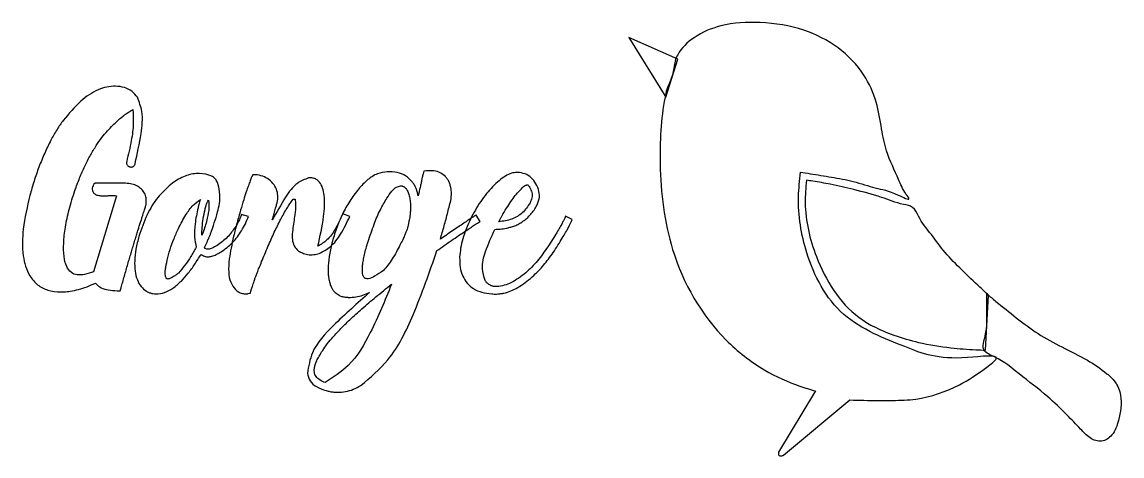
# Model space of a CAD drawing. Extents: x 1.6 to 82.8, y 5.8 to 26.
# Drawn here: x 31.8 to 82.8, y 5.8 to 26 of the extents above; entities that cross this region are included whole.
import ezdxf

# ---------------------------------------------------------------- set-up
doc = ezdxf.new("R2010")
doc.units = 0
doc.layers.get('0').update_dxf_attribs({"linetype": 'CONTINUOUS'})

msp = doc.modelspace()

# ---------------------------------------------------------------- linework, layer by layer
at = {"color": 7}
for points in [[(62.193197, 24.21778), (59.92382, 25.230507), (61.634171, 22.453538), (62.193197, 24.21778)], [(67.889611, 18.967731)], [(68.163439, 18.59541)], [(37.305908, 18.174532)], [(49.328654, 18.337438)], [(55.340064, 17.550334)], [(40.250505, 17.238235)], [(57.294111, 16.776868)], [(39.015672, 14.280075)], [(76.540138, 13.315774)]]:
    msp.add_lwpolyline(points, close=True, dxfattribs=at)
for points in [[(50.522798, 19.029451), (50.400656, 19.015888), (50.37353, 18.893746), (50.359967, 18.846276)], [(54.756555, 18.961636), (54.729429, 18.961636)], [(36.559568, 18.459505), (35.148266, 18.459505), (35.080451, 18.39169)], [(42.584542, 18.853057), (42.462399, 18.853057), (42.408072, 18.744478)], [(36.13889, 17.876071), (35.080451, 14.34789)], [(35.460365, 17.876071), (35.691086, 17.876071)], [(49.328654, 18.337438), (49.342217, 18.337438)], [(49.606845, 18.174532), (49.640753, 18.12028)], [(37.522991, 17.482519), (37.522991, 17.523208)], [(44.334994, 17.713165), (44.43001, 17.713165)], [(51.676253, 17.740366), (51.676253, 17.753929)], [(42.272367, 16.912573), (41.933142, 17.007589), (41.933142, 17.007589)], [(46.967566, 16.912573), (46.641829, 17.034715), (46.641829, 17.034715)], [(53.019666, 16.681927), (52.829633, 16.980463), (52.829633, 16.980463)], [(57.294111, 16.776868), (56.982012, 16.926136)], [(49.69508, 16.586911), (49.667954, 16.437643)], [(40.481226, 16.057653), (40.494789, 16.057653)], [(40.060548, 15.148482), (40.067329, 15.141701)], [(38.513616, 14.008665), (38.472851, 14.022228)], [(36.166016, 13.465845), (36.315284, 13.465845), (36.355973, 13.60155)], [(42.258804, 13.33014), (42.35382, 13.343703), (42.380946, 13.452282)], [(54.118794, 13.357341), (54.200247, 13.370904)], [(76.481111, 10.70265), (76.612476, 13.258121)], [(45.827674, 9.204962), (45.827674, 9.191399), (45.827674, 9.191399)], [(68.582461, 8.804944), (66.869723, 5.964751)], [(67.104459, 5.816387), (70.182425, 8.386398)]]:
    msp.add_lwpolyline(points, dxfattribs=at)
for points, knots in [([(67.889611, 18.967731), (68.039085, 18.945905), (68.520206, 18.875651), (69.342776, 18.738108), (70.338371, 18.564356), (71.438342, 18.195788), (72.055269, 18.111503), (73.065315, 17.595809), (72.640283, 18.137245), (72.392062, 18.797534), (71.86802, 19.826596), (71.63665, 21.04682), (71.450363, 22.272035), (70.842071, 23.629169), (69.677813, 24.833796), (67.993846, 25.699957), (66.098425, 25.983029), (64.324959, 25.898983), (62.985933, 25.330484), (62.284676, 24.673873), (62.055297, 24.133217), (62.01663, 23.810903), (61.958502, 23.476113), (61.82515, 23.151041), (61.672782, 22.817839), (61.417515, 21.555693), (61.281339, 19.050746), (61.748306, 15.032933), (63.674418, 11.643683), (66.053589, 9.790907), (67.527426, 9.119961), (68.34265, 8.876548), (68.582461, 8.804944)], [0, 0, 0, 0, 0.453461, 1.459588, 2.487951, 3.545796, 4.670589, 5.194143, 5.429563, 6.20721, 7.644034, 8.691989, 9.954316, 11.344469, 13.079783, 14.874898, 16.924307, 18.769061, 20.122096, 21.221, 21.535043, 21.863058, 22.190778, 22.55096, 22.91291, 23.286571, 26.396633, 30.408851, 35.295558, 37.564179, 39.365573, 40.116329, 40.116329, 40.116329, 40.116329]), ([(37.115876, 22.449053), (37.03205, 22.549746), (36.866313, 22.748831), (36.501007, 22.924766), (35.963889, 23.000949), (35.225632, 22.833016), (34.391686, 22.250663), (33.927393, 21.689292), (33.669148, 21.377051)], [0, 0, 0, 0, 0.38919, 0.769486, 1.182927, 2.000268, 2.967545, 4.179856, 4.179856, 4.179856, 4.179856]), ([(37.007372, 19.368676), (37.106318, 19.830103), (37.276663, 20.624497), (37.398015, 21.691968), (37.19651, 22.232682), (37.115876, 22.449053)], [0, 0, 0, 0, 1.423812, 2.451241, 3.136644, 3.136644, 3.136644, 3.136644]), ([(35.080451, 14.34789), (34.941815, 14.296797), (34.695285, 14.205941), (34.332358, 14.177452), (34.008472, 14.294564), (33.786075, 14.61704), (33.684079, 15.095884), (33.677542, 15.713435), (33.759756, 16.446803), (33.938996, 17.265936), (34.172379, 18.027459), (34.42141, 18.699017), (34.660711, 19.245474), (34.919164, 19.74535), (35.185056, 20.190411), (35.447509, 20.57367), (35.709796, 20.885737), (35.957458, 21.138811), (36.175613, 21.350798), (36.373271, 21.521674), (36.555965, 21.660172), (36.72736, 21.779177), (36.843075, 21.846628), (36.898793, 21.879107)], [0, 0, 0, 0, 0.442084, 0.786134, 1.07115, 1.431098, 1.90122, 2.52648, 3.276258, 4.111056, 5.03827, 5.663501, 6.258958, 6.826765, 7.35051, 7.813528, 8.218654, 8.571586, 8.875497, 9.13102, 9.354801, 9.563064, 9.756478, 9.756478, 9.756478, 9.756478]), ([(36.898793, 21.879107), (36.912794, 21.668889), (36.944793, 21.188437), (36.827188, 20.377239), (36.689794, 19.788979), (36.61382, 19.463692)], [0, 0, 0, 0, 0.630659, 1.441375, 2.444196, 2.444196, 2.444196, 2.444196]), ([(33.669148, 21.377051), (33.570225, 21.240074), (33.357561, 20.945604), (33.075683, 20.433267), (32.796657, 19.848405), (32.536496, 19.214052), (32.305371, 18.557815), (32.183185, 18.112061), (32.122216, 17.889634)], [0, 0, 0, 0, 0.506488, 1.088838, 1.750734, 2.450198, 3.144707, 3.836414, 3.836414, 3.836414, 3.836414]), ([(36.61382, 19.463692), (36.609337, 19.446233), (36.600657, 19.412433), (36.608201, 19.359459), (36.63278, 19.313133), (36.666263, 19.273344), (36.705311, 19.241145), (36.752512, 19.214597), (36.809006, 19.207341), (36.867952, 19.213297), (36.920076, 19.237659), (36.962962, 19.27259), (36.994739, 19.317169), (37.003138, 19.351415), (37.007372, 19.368676)], [0, 0, 0, 0, 0.053666, 0.103893, 0.156142, 0.209121, 0.258944, 0.307521, 0.369354, 0.42631, 0.483347, 0.53903, 0.591091, 0.644003, 0.644003, 0.644003, 0.644003]), ([(40.834014, 18.486706), (40.804078, 18.542324), (40.745591, 18.650985), (40.601266, 18.774526), (40.30212, 18.893924), (39.831577, 18.939947), (39.208093, 18.785665), (38.852119, 18.537289), (38.662884, 18.405253)], [0, 0, 0, 0, 0.188268, 0.367827, 0.555531, 1.147288, 1.752852, 2.440115, 2.440115, 2.440115, 2.440115]), ([(48.704456, 18.988762), (48.551144, 18.967187), (48.224768, 18.921258), (47.76956, 18.616132), (47.349204, 18.174686), (46.958102, 17.628208), (46.61427, 17.013904), (46.341731, 16.358625), (46.137069, 15.699686), (45.998578, 15.065811), (45.97478, 14.653841), (45.963379, 14.456469)], [0, 0, 0, 0, 0.459398, 0.977984, 1.600077, 2.28727, 2.986921, 3.708273, 4.411661, 5.055677, 5.647998, 5.647998, 5.647998, 5.647998]), ([(49.857911, 18.527395), (49.764847, 18.62493), (49.575516, 18.823355), (49.159304, 18.978549), (48.862697, 18.985209), (48.704456, 18.988762)], [0, 0, 0, 0, 0.400316, 0.814407, 1.287979, 1.287979, 1.287979, 1.287979]), ([(51.404843, 18.771604), (51.329602, 18.835617), (51.175813, 18.966457), (50.859223, 19.050522), (50.639943, 19.036788), (50.522798, 19.029451)], [0, 0, 0, 0, 0.293424, 0.599741, 0.951076, 0.951076, 0.951076, 0.951076]), ([(54.729429, 18.961636), (54.643206, 18.952017), (54.455373, 18.931062), (54.175423, 18.785838), (53.885956, 18.57166), (53.592401, 18.2956), (53.306806, 17.972824), (53.038467, 17.60989), (52.78987, 17.212183), (52.566111, 16.783162), (52.370706, 16.33527), (52.214377, 15.88534), (52.106535, 15.449114), (52.081677, 15.16362), (52.06973, 15.026416)], [0, 0, 0, 0, 0.258412, 0.562943, 0.929529, 1.339207, 1.768557, 2.221173, 2.691633, 3.174183, 3.67152, 4.156187, 4.602174, 5.014824, 5.014824, 5.014824, 5.014824]), ([(55.611474, 18.432379), (55.544188, 18.532286), (55.414017, 18.725563), (55.105259, 18.9173), (54.875044, 18.946571), (54.756555, 18.961636)], [0, 0, 0, 0, 0.358632, 0.6938, 1.049254, 1.049254, 1.049254, 1.049254]), ([(70.182425, 8.386398), (70.400632, 8.381351), (71.063605, 8.366017), (72.085586, 8.362986), (73.594004, 8.38906), (75.178997, 8.975513), (76.193073, 9.641846), (77.4092, 10.572826), (74.538395, 10.135664), (72.846409, 10.828399), (69.565821, 12.104456), (68.100556, 14.968489), (67.717336, 17.337127), (67.849647, 18.589464), (67.889611, 18.967731)], [0, 0, 0, 0, 0.654882, 1.989716, 3.062101, 5.196338, 6.702456, 7.293078, 8.628873, 11.578532, 14.77916, 18.122855, 20.753776, 21.892346, 21.892346, 21.892346, 21.892346]), ([(35.080451, 18.39169), (35.060322, 18.356594), (35.021952, 18.289695), (35.005944, 18.172642), (35.028418, 18.101792), (35.039762, 18.066028)], [0, 0, 0, 0, 0.120732, 0.230135, 0.341656, 0.341656, 0.341656, 0.341656]), ([(37.305908, 18.174532), (37.242522, 18.227245), (37.110472, 18.337061), (36.849181, 18.429981), (36.660189, 18.449248), (36.559568, 18.459505)], [0, 0, 0, 0, 0.245814, 0.512098, 0.815288, 0.815288, 0.815288, 0.815288]), ([(38.662884, 18.405253), (38.451012, 18.210116), (38.006657, 17.800856), (37.516131, 16.962099), (37.299029, 16.327013), (37.183766, 15.989839)], [0, 0, 0, 0, 0.860404, 1.804516, 2.873049, 2.873049, 2.873049, 2.873049]), ([(40.508352, 16.111981), (40.625238, 16.444766), (40.829995, 17.027729), (40.998077, 17.846532), (40.882645, 18.296948), (40.834014, 18.486706)], [0, 0, 0, 0, 1.062817, 1.86181, 2.443476, 2.443476, 2.443476, 2.443476]), ([(42.408072, 18.744478), (42.386852, 18.686977), (42.337648, 18.553646), (42.256878, 18.325003), (42.153197, 18.032661), (42.030743, 17.655911), (41.890007, 17.175796), (41.732424, 16.61381), (41.579706, 16.025694), (41.459777, 15.466884), (41.362193, 14.909034), (41.327828, 14.376058), (41.396316, 13.862915), (41.579189, 13.626764), (41.661732, 13.520172)], [0, 0, 0, 0, 0.183873, 0.426355, 0.72746, 1.114402, 1.614612, 2.228275, 2.865474, 3.436813, 3.943337, 4.560658, 5.045008, 5.443498, 5.443498, 5.443498, 5.443498]), ([(43.371571, 16.749742), (43.401363, 16.852719), (43.454235, 17.035472), (43.521642, 17.275418), (43.591661, 17.520756), (43.644846, 17.792436), (43.604629, 18.112297), (43.458164, 18.398024), (43.231106, 18.634674), (42.927695, 18.804902), (42.701258, 18.836678), (42.584542, 18.853057)], [0, 0, 0, 0, 0.321622, 0.570782, 0.747464, 1.087795, 1.393574, 1.695011, 2.03518, 2.365115, 2.716085, 2.716085, 2.716085, 2.716085]), ([(45.054208, 18.703789), (44.878896, 18.635088), (44.432391, 18.460112), (43.905397, 17.707099), (43.569363, 17.10446), (43.371571, 16.749742)], [0, 0, 0, 0, 0.555669, 1.41524, 2.645092, 2.645092, 2.645092, 2.645092]), ([(45.488449, 15.528472), (45.591359, 15.987494), (45.767091, 16.771338), (45.835193, 17.78159), (45.678626, 18.412511), (45.424783, 18.6458), (45.244978, 18.714963), (45.119542, 18.707616), (45.054208, 18.703789)], [0, 0, 0, 0, 1.406629, 2.402012, 3.050239, 3.23718, 3.416109, 3.61061, 3.61061, 3.61061, 3.61061]), ([(50.142884, 17.876071), (50.132806, 17.92659), (50.112829, 18.026725), (50.065654, 18.171284), (50.019612, 18.294616), (49.96146, 18.387988), (49.912369, 18.461033), (49.875849, 18.505537), (49.857911, 18.527395)], [0, 0, 0, 0, 0.154369, 0.305984, 0.456041, 0.547349, 0.635174, 0.719947, 0.719947, 0.719947, 0.719947]), ([(50.359967, 18.846276), (50.356637, 18.833979), (50.349052, 18.805969), (50.337988, 18.758402), (50.32539, 18.701367), (50.312076, 18.636787), (50.298458, 18.566691), (50.285069, 18.490874), (50.269218, 18.407526), (50.248641, 18.31481), (50.223765, 18.212957), (50.196744, 18.10431), (50.169663, 17.991221), (50.151883, 17.914768), (50.142884, 17.876071)], [0, 0, 0, 0, 0.038218, 0.08705, 0.146486, 0.213448, 0.284859, 0.360698, 0.444414, 0.539364, 0.645572, 0.758948, 0.875237, 0.994425, 0.994425, 0.994425, 0.994425]), ([(51.676253, 17.753929), (51.67666, 17.769255), (51.677648, 17.806485), (51.682379, 17.872092), (51.692013, 17.957929), (51.692352, 18.067685), (51.671553, 18.201613), (51.637684, 18.354161), (51.585467, 18.510646), (51.509022, 18.654711), (51.439148, 18.733113), (51.404843, 18.771604)], [0, 0, 0, 0, 0.045991, 0.11172, 0.197251, 0.305077, 0.439741, 0.602865, 0.773569, 0.933478, 1.087701, 1.087701, 1.087701, 1.087701]), ([(53.698116, 16.315501), (53.740856, 16.316085), (53.827432, 16.317268), (53.958716, 16.326934), (54.095823, 16.341582), (54.243659, 16.367731), (54.40644, 16.409858), (54.586346, 16.463509), (54.776705, 16.541324), (54.967331, 16.654596), (55.15535, 16.795805), (55.333992, 16.963641), (55.492723, 17.158029), (55.652681, 17.404473), (55.778267, 17.713248), (55.776624, 18.096137), (55.66785, 18.317598), (55.611474, 18.432379)], [0, 0, 0, 0, 0.128206, 0.259701, 0.394742, 0.541743, 0.709589, 0.898908, 1.104722, 1.324664, 1.562126, 1.809031, 2.058076, 2.312996, 2.689426, 3.042263, 3.421891, 3.421891, 3.421891, 3.421891]), ([(54.078105, 17.021152), (54.150313, 17.142479), (54.285834, 17.370187), (54.493219, 17.679018), (54.686809, 17.92953), (54.853397, 18.120724), (54.978186, 18.253963), (55.067863, 18.333026), (55.136448, 18.365993), (55.186077, 18.380664), (55.239268, 18.383955), (55.27135, 18.340077), (55.305423, 18.301925), (55.319586, 18.271057), (55.326501, 18.255985)], [0, 0, 0, 0, 0.423523, 0.794873, 1.115173, 1.372727, 1.555067, 1.663394, 1.728818, 1.780384, 1.821104, 1.876609, 1.928196, 1.977418, 1.977418, 1.977418, 1.977418]), ([(68.163439, 18.59541), (68.134404, 18.248326), (68.03388, 17.046678), (68.590221, 14.727949), (69.823744, 12.676374), (71.32957, 11.752008), (72.26268, 11.370676), (73.473606, 11.008427), (74.751062, 10.815438), (75.791027, 10.72265), (76.328167, 10.707082), (76.481111, 10.70265)], [0, 0, 0, 0, 1.041352, 3.605297, 7.051914, 7.803287, 8.874123, 10.06811, 11.58707, 12.740004, 13.19897, 13.19897, 13.19897, 13.19897]), ([(76.612476, 13.258121), (76.481669, 13.379083), (76.066308, 13.763182), (75.388698, 14.418181), (74.595034, 15.1983), (73.970094, 16.085098), (73.432966, 16.729662), (73.153254, 17.392023), (72.441033, 17.501578), (71.580717, 17.848201), (70.431052, 18.152217), (69.371213, 18.395486), (68.635015, 18.531577), (68.264687, 18.581705), (68.163439, 18.59541)], [0, 0, 0, 0, 0.534457, 1.697097, 2.828207, 3.868449, 4.923439, 5.405953, 5.849328, 6.926559, 8.259304, 9.381592, 10.196205, 10.502719, 10.502719, 10.502719, 10.502719]), ([(32.122216, 17.889634), (31.999471, 17.37278), (31.780733, 16.451724), (31.745629, 15.170571), (32.004093, 14.257378), (32.453203, 13.716754), (32.96523, 13.454864), (33.398663, 13.406728), (33.698441, 13.413728), (33.847924, 13.422225), (33.946176, 13.433252), (33.994886, 13.438719)], [0, 0, 0, 0, 1.590571, 2.834465, 3.811405, 4.358764, 4.894927, 5.493281, 5.645593, 5.795135, 5.942163, 5.942163, 5.942163, 5.942163]), ([(35.039762, 18.066028), (35.066534, 18.027542), (35.123147, 17.946157), (35.281104, 17.88467), (35.396313, 17.879144), (35.460365, 17.876071)], [0, 0, 0, 0, 0.138017, 0.291856, 0.484477, 0.484477, 0.484477, 0.484477]), ([(35.691086, 17.876071), (35.753832, 17.880702), (35.866178, 17.888992), (36.016219, 17.892188), (36.102248, 17.880885), (36.13889, 17.876071)], [0, 0, 0, 0, 0.188835, 0.338103, 0.448848, 0.448848, 0.448848, 0.448848]), ([(37.522991, 17.523208), (37.526152, 17.60793), (37.532167, 17.76917), (37.458278, 18.00204), (37.356633, 18.117108), (37.305908, 18.174532)], [0, 0, 0, 0, 0.253376, 0.482218, 0.710183, 0.710183, 0.710183, 0.710183]), ([(48.690893, 17.767492), (48.765067, 17.874448), (48.89298, 18.058893), (49.102073, 18.28174), (49.26228, 18.321122), (49.328654, 18.337438)], [0, 0, 0, 0, 0.393531, 0.678642, 0.880313, 0.880313, 0.880313, 0.880313]), ([(49.342217, 18.337438), (49.360217, 18.336258), (49.396614, 18.333871), (49.44982, 18.314421), (49.49878, 18.284288), (49.542314, 18.249031), (49.579635, 18.213253), (49.598154, 18.1869), (49.606845, 18.174532)], [0, 0, 0, 0, 0.053892, 0.108969, 0.167778, 0.225718, 0.276895, 0.322149, 0.322149, 0.322149, 0.322149]), ([(49.640753, 18.12028), (49.668444, 18.058501), (49.726818, 17.928269), (49.770747, 17.704569), (49.786192, 17.46449), (49.784194, 17.231611), (49.775324, 17.029762), (49.753141, 16.86982), (49.726975, 16.747791), (49.709182, 16.657264), (49.699109, 16.60701), (49.69508, 16.586911)], [0, 0, 0, 0, 0.202561, 0.427005, 0.678755, 0.923771, 1.125367, 1.284434, 1.407453, 1.499718, 1.561214, 1.561214, 1.561214, 1.561214]), ([(55.326501, 18.255985), (55.363169, 18.179481), (55.433992, 18.03172), (55.439389, 17.776206), (55.373811, 17.627077), (55.340064, 17.550334)], [0, 0, 0, 0, 0.252566, 0.487815, 0.73723, 0.73723, 0.73723, 0.73723]), ([(36.355973, 13.60155), (36.380549, 13.690278), (36.430419, 13.870323), (36.507366, 14.143984), (36.586308, 14.421658), (36.66515, 14.696333), (36.742057, 14.960931), (36.816276, 15.213518), (36.889121, 15.45703), (36.961443, 15.694531), (37.033377, 15.925634), (37.103012, 16.146943), (37.168541, 16.355025), (37.229598, 16.547685), (37.285388, 16.724507), (37.335247, 16.885049), (37.378779, 17.028927), (37.416948, 17.155496), (37.450803, 17.264081), (37.479725, 17.352955), (37.501904, 17.419188), (37.515454, 17.459906), (37.521484, 17.477997), (37.522991, 17.482519)], [0, 0, 0, 0, 0.276205, 0.560473, 0.852817, 1.142234, 1.417773, 1.67946, 1.932027, 2.180294, 2.42426, 2.658142, 2.876312, 3.078729, 3.264451, 3.432557, 3.583042, 3.715409, 3.829152, 3.924254, 3.995788, 4.038696, 4.052995, 4.052995, 4.052995, 4.052995]), ([(39.015672, 16.35619), (39.126681, 16.56889), (39.324141, 16.947233), (39.650754, 17.423529), (39.918475, 17.616674), (40.033422, 17.699602)], [0, 0, 0, 0, 0.721395, 1.283191, 1.705888, 1.705888, 1.705888, 1.705888]), ([(40.033422, 17.699602), (40.021016, 17.663531), (39.994329, 17.585936), (39.958868, 17.458966), (39.874863, 17.120667), (39.785838, 16.621002), (39.73115, 15.999127), (39.809216, 15.643471), (39.84339, 15.487783)], [0, 0, 0, 0, 0.114411, 0.246123, 0.395318, 1.159851, 1.77109, 2.246982, 2.246982, 2.246982, 2.246982]), ([(40.413336, 17.672476), (40.42387, 17.552659), (40.448642, 17.270883), (40.347555, 16.786901), (40.241521, 16.398492), (40.153192, 16.150179), (40.128888, 16.084916), (40.108605, 16.054969), (40.101237, 16.044091)], [0, 0, 0, 0, 0.359225, 0.844803, 1.468579, 1.567806, 1.636727, 1.676045, 1.676045, 1.676045, 1.676045]), ([(40.250505, 17.238235), (40.265559, 17.298788), (40.29304, 17.409325), (40.344492, 17.556846), (40.392122, 17.636844), (40.413336, 17.672476)], [0, 0, 0, 0, 0.187285, 0.341878, 0.466033, 0.466033, 0.466033, 0.466033]), ([(43.466511, 16.179796), (43.565087, 16.382287), (43.749363, 16.760822), (44.035215, 17.275752), (44.240474, 17.575249), (44.334994, 17.713165)], [0, 0, 0, 0, 0.67566, 1.263067, 1.764441, 1.764441, 1.764441, 1.764441]), ([(44.43001, 17.713165), (44.440514, 17.630799), (44.470971, 17.391994), (44.408277, 16.918651), (44.353911, 16.532589), (44.321431, 16.301938)], [0, 0, 0, 0, 0.248412, 0.720228, 1.420471, 1.420471, 1.420471, 1.420471]), ([(47.82241, 15.745554), (47.911205, 16.016643), (48.0761, 16.520062), (48.357918, 17.201743), (48.586476, 17.59008), (48.690893, 17.767492)], [0, 0, 0, 0, 0.855895, 1.589422, 2.206406, 2.206406, 2.206406, 2.206406]), ([(51.174197, 15.854134), (51.233607, 16.062532), (51.352474, 16.4795), (51.519844, 17.108336), (51.624099, 17.529615), (51.676253, 17.740366)], [0, 0, 0, 0, 0.650096, 1.300726, 1.952044, 1.952044, 1.952044, 1.952044]), ([(55.340064, 17.550334), (55.229015, 17.38485), (55.011862, 17.061255), (54.48534, 16.745189), (54.09249, 16.694651), (53.888148, 16.668364)], [0, 0, 0, 0, 0.592669, 1.15894, 1.772777, 1.772777, 1.772777, 1.772777]), ([(40.067329, 15.141701), (40.069021, 15.140331), (40.072577, 15.137452), (40.079734, 15.13524), (40.118852, 15.134607), (40.168712, 15.070539), (40.27013, 15.048608), (40.401361, 15.033104), (40.574651, 15.061505), (40.785016, 15.141983), (41.121512, 15.339035), (41.54367, 15.691374), (41.983241, 16.250382), (42.174181, 16.687696), (42.272367, 16.912573)], [0, 0, 0, 0, 0.006482, 0.01363, 0.021953, 0.1228, 0.222914, 0.327486, 0.519166, 0.740974, 1.000933, 1.68531, 2.378361, 3.111996, 3.111996, 3.111996, 3.111996]), ([(40.101237, 16.044091), (40.104834, 16.16485), (40.112414, 16.419326), (40.164973, 16.818409), (40.221086, 17.093836), (40.250505, 17.238235)], [0, 0, 0, 0, 0.362265, 0.763399, 1.205471, 1.205471, 1.205471, 1.205471]), ([(41.933142, 17.007589), (41.930218, 16.992166), (41.921777, 16.947646), (41.888456, 16.864823), (41.841487, 16.741492), (41.759475, 16.582392), (41.634516, 16.391269), (41.476819, 16.171092), (41.285338, 15.945191), (41.060297, 15.738777), (40.891636, 15.625885), (40.806888, 15.56916)], [0, 0, 0, 0, 0.047017, 0.135721, 0.266615, 0.443296, 0.671054, 0.951242, 1.255394, 1.557982, 1.86358, 1.86358, 1.86358, 1.86358]), ([(46.641829, 17.034715), (46.53307, 16.794718), (46.337503, 16.36316), (45.961972, 15.820151), (45.634682, 15.618548), (45.488449, 15.528472)], [0, 0, 0, 0, 0.792276, 1.424654, 1.935405, 1.935405, 1.935405, 1.935405]), ([(45.542701, 15.189247), (45.726763, 15.286371), (46.132802, 15.500627), (46.602693, 16.128589), (46.837435, 16.632967), (46.967566, 16.912573)], [0, 0, 0, 0, 0.618048, 1.363412, 2.290607, 2.290607, 2.290607, 2.290607]), ([(52.829633, 16.980463), (52.822097, 16.975433), (52.791955, 16.955313), (52.724123, 16.910067), (52.610715, 16.834545), (52.451382, 16.72802), (52.245628, 16.589978), (52.000222, 16.425465), (51.730684, 16.242853), (51.452474, 16.050647), (51.2673, 15.919881), (51.174197, 15.854134)], [0, 0, 0, 0, 0.027181, 0.108721, 0.244614, 0.435941, 0.683707, 0.987927, 1.322278, 1.660421, 2.00235, 2.00235, 2.00235, 2.00235]), ([(56.982012, 16.926136), (56.969731, 16.896364), (56.940216, 16.824814), (56.879891, 16.703296), (56.797811, 16.542218), (56.680966, 16.33433), (56.521555, 16.070305), (56.326341, 15.756081), (56.105673, 15.419804), (55.867436, 15.091949), (55.622888, 14.779995), (55.357314, 14.489181), (55.058521, 14.226664), (54.738136, 13.991875), (54.404603, 13.800811), (54.064167, 13.684274), (53.817484, 13.65154), (53.670634, 13.657732), (53.616127, 13.667237), (53.531884, 13.689585), (53.433615, 13.749034), (53.323979, 13.833133), (53.274363, 13.905631), (53.250311, 13.940775)], [0, 0, 0, 0, 0.096594, 0.232139, 0.406777, 0.638973, 0.947323, 1.331986, 1.748734, 2.153624, 2.547457, 2.937453, 3.333188, 3.738495, 4.127886, 4.481189, 4.812071, 4.866409, 4.921429, 4.977786, 5.126862, 5.261789, 5.388731, 5.388731, 5.388731, 5.388731]), ([(53.888148, 16.668364), (53.909247, 16.707553), (53.951452, 16.785942), (54.014758, 16.903545), (54.056987, 16.981947), (54.078105, 17.021152)], [0, 0, 0, 0, 0.133524, 0.267086, 0.400678, 0.400678, 0.400678, 0.400678]), ([(38.472851, 14.022228), (38.447491, 14.069074), (38.376052, 14.201038), (38.423707, 14.504611), (38.490453, 14.902962), (38.622443, 15.378341), (38.794562, 15.872961), (38.941405, 16.193882), (39.015672, 16.35619)], [0, 0, 0, 0, 0.156884, 0.441938, 0.875669, 1.389334, 1.912203, 2.447247, 2.447247, 2.447247, 2.447247]), ([(49.667954, 16.437643), (49.654324, 16.398111), (49.624674, 16.31211), (49.571924, 16.174377), (49.507521, 16.009271), (49.416382, 15.806215), (49.287944, 15.553648), (49.13062, 15.256166), (48.949244, 14.946188), (48.749171, 14.656316), (48.600225, 14.485096), (48.528062, 14.402142)], [0, 0, 0, 0, 0.125438, 0.272888, 0.442424, 0.657046, 0.940247, 1.29234, 1.666497, 2.017244, 2.346886, 2.346886, 2.346886, 2.346886]), ([(51.011291, 15.324952), (51.124997, 15.405306), (51.35022, 15.564467), (51.687237, 15.797394), (52.011696, 16.016984), (52.305885, 16.214132), (52.552514, 16.379045), (52.743466, 16.507608), (52.881819, 16.597539), (52.966151, 16.654791), (53.008028, 16.676026), (53.019666, 16.681927)], [0, 0, 0, 0, 0.417696, 0.827355, 1.229004, 1.593039, 1.889748, 2.119127, 2.283461, 2.385124, 2.424248, 2.424248, 2.424248, 2.424248]), ([(54.200247, 13.370904), (54.310671, 13.407585), (54.540075, 13.483788), (54.871429, 13.6692), (55.195669, 13.903559), (55.503024, 14.166458), (55.783254, 14.437243), (56.028415, 14.71808), (56.252025, 15.013793), (56.471804, 15.328253), (56.678964, 15.654294), (56.862259, 15.956802), (57.008013, 16.202783), (57.111242, 16.388543), (57.183927, 16.534485), (57.243325, 16.65864), (57.27777, 16.738825), (57.294111, 16.776868)], [0, 0, 0, 0, 0.348424, 0.723841, 1.133006, 1.547503, 1.93616, 2.301067, 2.664571, 3.047924, 3.451729, 3.823161, 4.109039, 4.309474, 4.460513, 4.598098, 4.722298, 4.722298, 4.722298, 4.722298]), ([(37.183766, 15.989839), (37.131936, 15.792382), (37.034237, 15.420177), (36.972655, 14.876498), (36.990474, 14.394491), (37.084664, 13.982387), (37.262731, 13.650991), (37.480943, 13.460957), (37.674678, 13.366449), (37.82663, 13.325127), (38.061046, 13.306227), (38.389973, 13.368687), (38.790459, 13.580651), (39.024611, 13.796689), (39.151377, 13.913649)], [0, 0, 0, 0, 0.611847, 1.153329, 1.634842, 2.05281, 2.411308, 2.744764, 2.900536, 3.055259, 3.214151, 3.60284, 4.039798, 4.555619, 4.555619, 4.555619, 4.555619]), ([(40.223379, 15.460581), (40.234982, 15.483935), (40.257388, 15.529031), (40.289022, 15.59466), (40.317709, 15.655348), (40.342505, 15.710869), (40.363263, 15.760396), (40.378019, 15.803788), (40.390702, 15.835931), (40.399196, 15.859874), (40.42742, 15.873876), (40.430263, 15.926247), (40.458509, 15.984965), (40.47324, 16.0321), (40.481226, 16.057653)], [0, 0, 0, 0, 0.07823, 0.151067, 0.218556, 0.279626, 0.333391, 0.379889, 0.416135, 0.439408, 0.451322, 0.506197, 0.573447, 0.653069, 0.653069, 0.653069, 0.653069]), ([(40.494789, 16.057653), (40.497352, 16.065685), (40.501803, 16.079638), (40.506898, 16.097713), (40.507941, 16.107945), (40.508352, 16.111981)], [0, 0, 0, 0, 0.025312, 0.043972, 0.056125, 0.056125, 0.056125, 0.056125]), ([(42.380946, 13.452282), (42.386393, 13.471405), (42.406598, 13.542353), (42.458648, 13.695448), (42.510088, 13.857218), (42.563863, 14.009688), (42.611836, 14.138441), (42.678929, 14.318249), (42.769175, 14.549893), (42.884925, 14.834693), (43.021071, 15.162154), (43.168272, 15.508579), (43.317258, 15.85024), (43.417512, 16.071603), (43.466511, 16.179796)], [0, 0, 0, 0, 0.059646, 0.221288, 0.484948, 0.568895, 0.706277, 0.897142, 1.144645, 1.452051, 1.819395, 2.208543, 2.581245, 2.937556, 2.937556, 2.937556, 2.937556]), ([(44.321431, 16.301938), (44.305367, 16.174884), (44.275885, 15.941693), (44.341784, 15.610179), (44.47244, 15.407517), (44.594068, 15.30399), (44.676521, 15.253593), (44.737654, 15.229051), (44.769235, 15.216373)], [0, 0, 0, 0, 0.38233, 0.701716, 0.993151, 1.084112, 1.179526, 1.281487, 1.281487, 1.281487, 1.281487]), ([(53.250311, 13.940775), (53.193549, 14.122405), (53.055348, 14.564628), (53.2911, 15.395092), (53.548465, 15.977088), (53.698116, 16.315501)], [0, 0, 0, 0, 0.561435, 1.366956, 2.486076, 2.486076, 2.486076, 2.486076]), ([(39.84339, 15.487783), (39.76071, 15.339205), (39.598907, 15.048438), (39.323052, 14.643236), (39.116786, 14.399539), (39.015672, 14.280075)], [0, 0, 0, 0, 0.509977, 0.998028, 1.467341, 1.467341, 1.467341, 1.467341]), ([(40.806888, 15.56916), (40.732664, 15.522385), (40.605695, 15.44237), (40.415546, 15.37311), (40.2974, 15.399605), (40.247163, 15.429701), (40.233118, 15.443624), (40.226651, 15.454884), (40.223379, 15.460581)], [0, 0, 0, 0, 0.264069, 0.451718, 0.588133, 0.607782, 0.626963, 0.646612, 0.646612, 0.646612, 0.646612]), ([(47.483185, 9.055694), (47.925165, 9.433476), (48.979884, 10.334998), (50.06572, 12.574429), (50.667955, 14.326238), (51.011291, 15.324952)], [0, 0, 0, 0, 1.72967, 4.127606, 7.307613, 7.307613, 7.307613, 7.307613]), ([(48.528062, 14.402142), (48.392708, 14.310052), (48.170436, 14.158826), (47.879873, 14.004684), (47.662078, 14.025053), (47.600328, 14.125755), (47.572495, 14.211119), (47.55372, 14.324788), (47.550874, 14.472814), (47.566675, 14.660974), (47.598163, 14.889628), (47.64993, 15.152385), (47.725059, 15.442215), (47.788962, 15.641332), (47.82241, 15.745554)], [0, 0, 0, 0, 0.490549, 0.805561, 0.986617, 1.057098, 1.145786, 1.25671, 1.400778, 1.588985, 1.822593, 2.092972, 2.391913, 2.72024, 2.72024, 2.72024, 2.72024]), ([(39.151377, 13.913649), (39.259444, 14.034093), (39.481344, 14.281407), (39.784024, 14.695763), (39.9667, 14.994836), (40.060548, 15.148482)], [0, 0, 0, 0, 0.485241, 0.996375, 1.5364, 1.5364, 1.5364, 1.5364]), ([(44.769235, 15.216373), (44.805434, 15.199824), (44.882381, 15.164648), (45.016502, 15.140248), (45.156187, 15.132521), (45.293976, 15.138903), (45.42151, 15.156072), (45.502688, 15.178294), (45.542701, 15.189247)], [0, 0, 0, 0, 0.119015, 0.252982, 0.405533, 0.538342, 0.666256, 0.790593, 0.790593, 0.790593, 0.790593]), ([(52.06973, 15.026416), (52.071205, 14.866042), (52.073976, 14.564673), (52.193023, 14.144668), (52.405989, 13.799266), (52.715144, 13.538501), (53.111757, 13.372828), (53.441839, 13.323218), (53.670889, 13.309442), (53.779651, 13.309569), (53.884853, 13.315399), (53.979377, 13.325616), (54.057028, 13.337358), (54.100309, 13.351361), (54.118794, 13.357341)], [0, 0, 0, 0, 0.479498, 0.901057, 1.291985, 1.67972, 2.093995, 2.565075, 2.673821, 2.7824, 2.891146, 2.989687, 3.067771, 3.125976, 3.125976, 3.125976, 3.125976]), ([(45.963379, 14.456469), (45.965064, 14.373195), (45.968271, 14.214617), (45.997453, 13.9894), (46.045312, 13.79109), (46.109693, 13.622605), (46.18752, 13.4849), (46.282923, 13.384826), (46.37995, 13.313537), (46.467741, 13.255612), (46.550439, 13.214034), (46.630431, 13.186934), (46.710239, 13.170442), (46.770715, 13.167776), (46.811781, 13.166783), (46.834439, 13.164341), (46.858502, 13.160637), (46.881046, 13.156988), (46.899124, 13.154472), (47.022023, 13.147955), (47.250804, 13.173389), (47.581719, 13.245669), (47.787019, 13.338011), (47.890301, 13.384467)], [0, 0, 0, 0, 0.249731, 0.475558, 0.67983, 0.860264, 1.015393, 1.150844, 1.271335, 1.376095, 1.466119, 1.548124, 1.628847, 1.709664, 1.729322, 1.752059, 1.777956, 1.802361, 1.820586, 1.832665, 2.171408, 2.506048, 2.844836, 2.844836, 2.844836, 2.844836]), ([(33.994886, 13.438719), (34.125176, 13.46423), (34.389374, 13.515962), (34.780493, 13.644524), (35.033203, 13.759956), (35.161829, 13.818708)], [0, 0, 0, 0, 0.398037, 0.807127, 1.231186, 1.231186, 1.231186, 1.231186]), ([(35.161829, 13.818708), (35.165346, 13.815185), (35.173388, 13.807127), (35.186977, 13.793538), (35.265371, 13.714683), (35.44126, 13.579894), (35.779926, 13.481166), (36.029261, 13.471272), (36.166016, 13.465845)], [0, 0, 0, 0, 0.014934, 0.034155, 0.057649, 0.348628, 0.686201, 1.096267, 1.096267, 1.096267, 1.096267]), ([(39.015672, 14.280075), (38.975796, 14.249444), (38.901419, 14.192308), (38.792887, 14.119563), (38.697467, 14.064721), (38.618726, 14.029912), (38.559572, 14.006142), (38.526267, 14.007971), (38.513616, 14.008665)], [0, 0, 0, 0, 0.150791, 0.281265, 0.391971, 0.479697, 0.541208, 0.578886, 0.578886, 0.578886, 0.578886]), ([(41.661732, 13.520172), (41.708506, 13.479395), (41.800972, 13.398784), (41.976716, 13.331128), (42.110146, 13.314005), (42.193635, 13.317666), (42.225385, 13.322376), (42.247285, 13.327464), (42.258804, 13.33014)], [0, 0, 0, 0, 0.184884, 0.365493, 0.555349, 0.584022, 0.61599, 0.651461, 0.651461, 0.651461, 0.651461]), ([(47.890301, 13.384467), (47.323657, 12.882199), (46.366662, 12.033926), (45.201611, 10.810532), (45.055857, 9.954104), (44.999956, 9.62564)], [0, 0, 0, 0, 2.29433, 3.874859, 4.858157, 4.858157, 4.858157, 4.858157]), ([(45.827674, 9.191399), (45.739678, 9.228228), (45.579474, 9.295276), (45.395982, 9.465896), (45.318172, 9.65296), (45.319447, 9.825677), (45.351326, 9.985665), (45.415384, 10.170039), (45.520801, 10.38429), (45.672868, 10.634436), (45.873727, 10.933914), (46.152249, 11.282382), (46.52705, 11.682698), (46.995479, 12.141793), (47.554933, 12.649964), (48.200099, 13.199442), (48.664382, 13.569975), (48.907975, 13.764381)], [0, 0, 0, 0, 0.284553, 0.51805, 0.732489, 0.869719, 1.030734, 1.220239, 1.453606, 1.745662, 2.097958, 2.534775, 3.08217, 3.742142, 4.502045, 5.349073, 6.284004, 6.284004, 6.284004, 6.284004]), ([(48.907975, 13.764381), (48.600576, 13.009688), (48.063684, 11.691568), (47.099739, 10.023901), (46.203764, 9.447084), (45.827674, 9.204962)], [0, 0, 0, 0, 2.45677, 4.290911, 5.617751, 5.617751, 5.617751, 5.617751]), ([(76.540138, 13.315774), (76.538856, 13.080103), (76.535288, 12.424278), (76.573134, 11.610596), (76.245543, 10.645796), (77.228155, 10.293237), (78.09223, 9.526865), (79.274043, 8.666859), (80.17847, 7.76834), (80.826463, 7.117627), (81.286136, 6.599955), (81.879884, 6.382097), (82.444586, 6.775188), (82.712489, 7.566526), (82.849563, 8.443525), (82.555105, 9.220207), (81.975965, 9.743313), (81.154103, 10.29985), (80.037275, 10.830076), (78.901645, 11.437998), (77.915714, 12.199886), (77.129911, 12.824436), (76.679592, 13.199596), (76.540138, 13.315774)], [0, 0, 0, 0, 0.700593, 1.949604, 2.617343, 3.198623, 4.592068, 6.278098, 7.499273, 8.425739, 9.028807, 9.580339, 10.131754, 10.8688, 12.045106, 12.722397, 13.253371, 14.356279, 15.696571, 16.956361, 18.211329, 19.425036, 19.969505, 19.969505, 19.969505, 19.969505]), ([(44.999956, 9.62564), (45.033373, 9.503423), (45.10209, 9.252099), (45.437616, 8.968733), (45.715329, 8.876047), (45.868363, 8.824973)], [0, 0, 0, 0, 0.372726, 0.766458, 1.24973, 1.24973, 1.24973, 1.24973]), ([(45.868363, 8.824973), (45.928412, 8.808671), (46.047361, 8.776378), (46.229419, 8.749872), (46.471449, 8.737447), (46.776867, 8.768043), (47.141155, 8.872641), (47.366988, 8.993506), (47.483185, 9.055694)], [0, 0, 0, 0, 0.18653, 0.369486, 0.55063, 0.912638, 1.28482, 1.67928, 1.67928, 1.67928, 1.67928]), ([(66.869723, 5.964751), (66.867648, 5.95018), (66.861699, 5.908412), (66.858019, 5.834061), (66.936362, 5.776942), (67.013934, 5.794774), (67.070811, 5.804154), (67.097244, 5.813764), (67.104459, 5.816387)], [0, 0, 0, 0, 0.04466, 0.128022, 0.204842, 0.2947, 0.355911, 0.378892, 0.378892, 0.378892, 0.378892])]:
    msp.add_open_spline(points, degree=3, knots=knots, dxfattribs=at)

doc.saveas('drawing.dxf')
